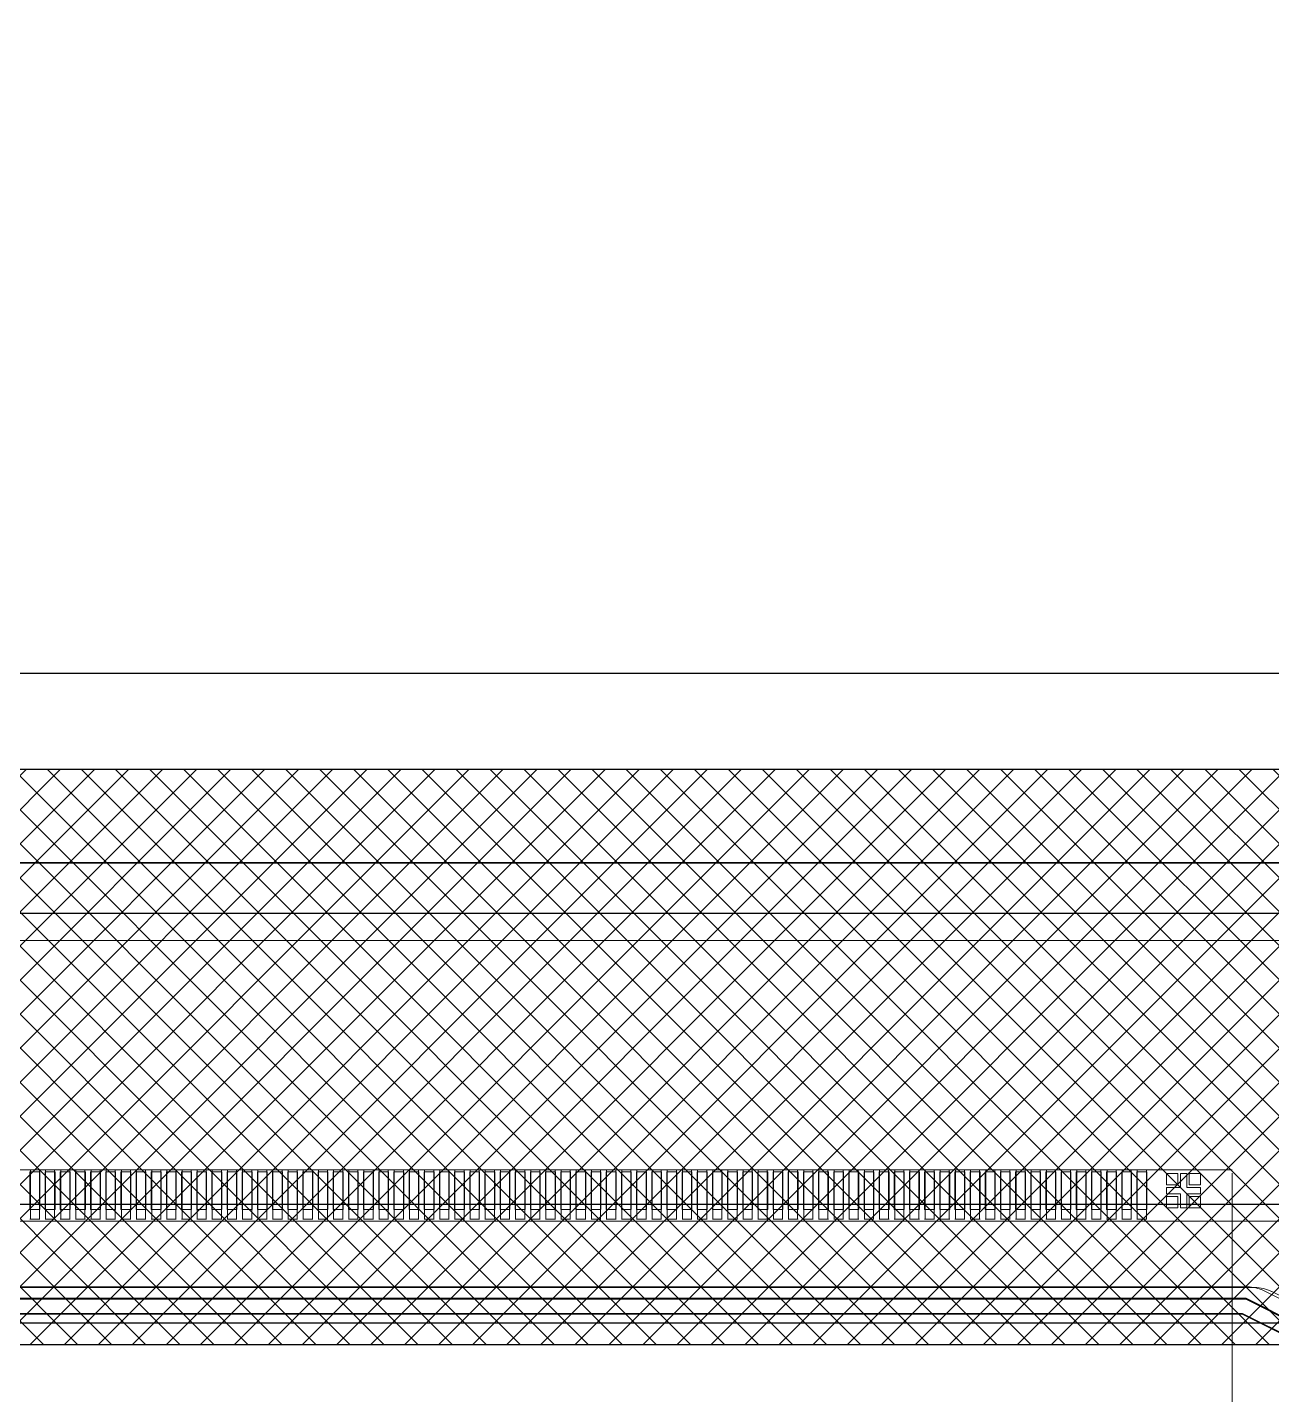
# Model space of a CAD drawing. Header units: millimetres. Extents: x 20850 to 34255, y -4073 to 3090.
# Drawn here: x 22477.63 to 22494.05, y 2459.01 to 2477.04 of the extents above; entities that cross this region are included whole.
import ezdxf

# ---------------------------------------------------------------- set-up
doc = ezdxf.new("R2010")
doc.units = ezdxf.units.MM
doc.header["$LTSCALE"] = 0.2
for name, color, linetype, lineweight in [('DIM（标注）', 3, 'Continuous', 0), ('LCD', 1, 'Continuous', 13), ('标注', 6, 'Continuous', 18), ('胶框', 7, 'Continuous', 5)]:
    doc.layers.add(name, color=color, linetype=linetype, lineweight=lineweight)
doc.layers.add('下铁框', color=5, linetype='Continuous')

# ---------------------------------------------------------------- blocks, each defined once
blk = doc.blocks.new('7')
at = {"layer": '下铁框', "color": 4}
for p, q in [((-3168.582, 1829.306), (-3126.345, 1829.306)), ((-3126.345, 1829.306), (-3125.645, 1828.956)), ((-3168.535, 1829.106), (-3126.392, 1829.106)), ((-3126.392, 1829.106), (-3125.692, 1828.756))]:
    blk.add_line(p, q, dxfattribs=at)
blk = doc.blocks.new('A$C16496DF1')
at = {"layer": '胶框', "color": 7, "lineweight": 0}
for p, q in [((140.71, 20.274), (2.29, 20.274)), ((87.813, 14.68), (45.341, 14.68)), ((88.526, 14.383), (88.037, 14.627))]:
    blk.add_line(p, q, dxfattribs=at)
blk.add_arc((87.813, 14.18), 0.5, 63.4349, 90, dxfattribs=at)
at = {"layer": 'DIM（标注）', "color": 4, "linetype": 'Continuous'}
blk.add_blockref('7', (3214.041, -1814.776), dxfattribs=at)

msp = doc.modelspace()

# ---------------------------------------------------------------- hatches: boundary and pattern name
h = msp.add_hatch()
h.set_pattern_fill('ANSI37', scale=0.1, style=0)
h.set_pattern_definition([(45, (17612.70704, 2031.4034), (-0.224506403, 0.224506403), []), (135, (17612.70704, 2031.4034), (-0.224506403, -0.224506403), [])])
edge = h.paths.add_edge_path()
edge.add_line((22549.0097, 2460.1747), (22549.0097, 2687.6827))
edge.add_arc((22548.4097, 2687.6827), 0.6, 0, 90)
edge.add_line((22548.4097, 2688.2827), (22406.6097, 2688.2827))
edge.add_arc((22406.6097, 2687.6827), 0.6, 90, 180)
edge.add_line((22406.0097, 2687.6827), (22406.0097, 2460.1747))
edge.add_arc((22406.5097, 2460.1747), 0.5, 180, 270)
edge.add_line((22406.5097, 2459.6747), (22548.5097, 2459.6747))
edge.add_arc((22548.5097, 2460.1747), 0.5, 270, 360)
h.paths.add_polyline_path([(22546.0897, 2467.2547), (22408.9297, 2467.2547), (22408.9297, 2686.0007), (22546.0897, 2686.0007)], flags=16)

# ---------------------------------------------------------------- linework, layer by layer
at = {"color": 7, "lineweight": 0}
for p, q in [((22546.5897, 2466.0267), (22408.4297, 2466.0267)), ((22493.7229, 2460.4327), (22451.4507, 2460.4327)), ((22494.4353, 2460.1355), (22493.9465, 2460.3799))]:
    msp.add_line(p, q, dxfattribs=at)
at = {"color": 7, "lineweight": 9}
for p, q in [((22492.8422, 2461.9257), (22492.8422, 2461.7432)), ((22492.8422, 2461.9257), (22492.9272, 2461.9257)), ((22492.8422, 2461.9257), (22492.8422, 2461.7432)), ((22492.8422, 2461.9257), (22492.9272, 2461.9257)), ((22492.9272, 2461.9257), (22492.9272, 2461.7432)), ((22492.9272, 2461.9257), (22492.9272, 2461.7432)), ((22492.6597, 2461.7432), (22492.6597, 2461.6582)), ((22492.6597, 2461.7432), (22492.8422, 2461.7432)), ((22492.6597, 2461.7432), (22492.6597, 2461.6582)), ((22492.6597, 2461.7432), (22492.8422, 2461.7432)), ((22492.9272, 2461.7432), (22493.1097, 2461.7432)), ((22492.9272, 2461.7432), (22493.1097, 2461.7432)), ((22493.1097, 2461.7432), (22493.1097, 2461.6582)), ((22493.1097, 2461.7432), (22493.1097, 2461.6582)), ((22492.6597, 2461.6582), (22492.8422, 2461.6582)), ((22492.6597, 2461.6582), (22492.8422, 2461.6582)), ((22492.8422, 2461.6582), (22492.8422, 2461.4757)), ((22492.8422, 2461.6582), (22492.8422, 2461.4757)), ((22492.9272, 2461.6582), (22492.9272, 2461.4757)), ((22492.9272, 2461.6582), (22493.1097, 2461.6582)), ((22492.9272, 2461.6582), (22492.9272, 2461.4757)), ((22492.9272, 2461.6582), (22493.1097, 2461.6582)), ((22492.8422, 2461.4757), (22492.9272, 2461.4757)), ((22492.8422, 2461.4757), (22492.9272, 2461.4757)), ((22477.6697, 2461.3257), (22477.7997, 2461.3257)), ((22477.6697, 2461.3257), (22477.7997, 2461.3257)), ((22477.8697, 2461.3257), (22477.9997, 2461.3257)), ((22477.8697, 2461.3257), (22477.9997, 2461.3257)), ((22478.0697, 2461.3257), (22478.1997, 2461.3257)), ((22478.0697, 2461.3257), (22478.1997, 2461.3257)), ((22478.2697, 2461.3257), (22478.3997, 2461.3257)), ((22478.2697, 2461.3257), (22478.3997, 2461.3257)), ((22478.4697, 2461.3257), (22478.5997, 2461.3257)), ((22478.4697, 2461.3257), (22478.5997, 2461.3257)), ((22478.6697, 2461.3257), (22478.7997, 2461.3257)), ((22478.6697, 2461.3257), (22478.7997, 2461.3257)), ((22478.8697, 2461.3257), (22478.9997, 2461.3257)), ((22478.8697, 2461.3257), (22478.9997, 2461.3257)), ((22479.0697, 2461.3257), (22479.1997, 2461.3257)), ((22479.0697, 2461.3257), (22479.1997, 2461.3257)), ((22479.2697, 2461.3257), (22479.3997, 2461.3257)), ((22479.2697, 2461.3257), (22479.3997, 2461.3257)), ((22479.4697, 2461.3257), (22479.5997, 2461.3257)), ((22479.4697, 2461.3257), (22479.5997, 2461.3257)), ((22479.6697, 2461.3257), (22479.7997, 2461.3257)), ((22479.6697, 2461.3257), (22479.7997, 2461.3257)), ((22479.8697, 2461.3257), (22479.9997, 2461.3257)), ((22479.8697, 2461.3257), (22479.9997, 2461.3257)), ((22480.0697, 2461.3257), (22480.1997, 2461.3257)), ((22480.0697, 2461.3257), (22480.1997, 2461.3257)), ((22480.2697, 2461.3257), (22480.3997, 2461.3257)), ((22480.2697, 2461.3257), (22480.3997, 2461.3257)), ((22480.4697, 2461.3257), (22480.5997, 2461.3257)), ((22480.4697, 2461.3257), (22480.5997, 2461.3257)), ((22480.6697, 2461.3257), (22480.7997, 2461.3257)), ((22480.6697, 2461.3257), (22480.7997, 2461.3257)), ((22480.8697, 2461.3257), (22480.9997, 2461.3257)), ((22480.8697, 2461.3257), (22480.9997, 2461.3257)), ((22481.0697, 2461.3257), (22481.1997, 2461.3257)), ((22481.0697, 2461.3257), (22481.1997, 2461.3257)), ((22481.2697, 2461.3257), (22481.3997, 2461.3257)), ((22481.2697, 2461.3257), (22481.3997, 2461.3257)), ((22481.4697, 2461.3257), (22481.5997, 2461.3257)), ((22481.4697, 2461.3257), (22481.5997, 2461.3257)), ((22481.6697, 2461.3257), (22481.7997, 2461.3257)), ((22481.6697, 2461.3257), (22481.7997, 2461.3257)), ((22481.8697, 2461.3257), (22481.9997, 2461.3257)), ((22481.8697, 2461.3257), (22481.9997, 2461.3257)), ((22482.0697, 2461.3257), (22482.1997, 2461.3257)), ((22482.0697, 2461.3257), (22482.1997, 2461.3257)), ((22482.2697, 2461.3257), (22482.3997, 2461.3257)), ((22482.2697, 2461.3257), (22482.3997, 2461.3257)), ((22482.4697, 2461.3257), (22482.5997, 2461.3257)), ((22482.4697, 2461.3257), (22482.5997, 2461.3257)), ((22482.6697, 2461.3257), (22482.7997, 2461.3257)), ((22482.6697, 2461.3257), (22482.7997, 2461.3257)), ((22482.8697, 2461.3257), (22482.9997, 2461.3257)), ((22482.8697, 2461.3257), (22482.9997, 2461.3257)), ((22483.0697, 2461.3257), (22483.1997, 2461.3257)), ((22483.0697, 2461.3257), (22483.1997, 2461.3257)), ((22483.2697, 2461.3257), (22483.3997, 2461.3257)), ((22483.2697, 2461.3257), (22483.3997, 2461.3257)), ((22483.4697, 2461.3257), (22483.5997, 2461.3257)), ((22483.4697, 2461.3257), (22483.5997, 2461.3257)), ((22483.6697, 2461.3257), (22483.7997, 2461.3257)), ((22483.6697, 2461.3257), (22483.7997, 2461.3257)), ((22483.8697, 2461.3257), (22483.9997, 2461.3257)), ((22483.8697, 2461.3257), (22483.9997, 2461.3257)), ((22484.0697, 2461.3257), (22484.1997, 2461.3257)), ((22484.0697, 2461.3257), (22484.1997, 2461.3257)), ((22484.2697, 2461.3257), (22484.3997, 2461.3257)), ((22484.2697, 2461.3257), (22484.3997, 2461.3257)), ((22484.4697, 2461.3257), (22484.5997, 2461.3257)), ((22484.4697, 2461.3257), (22484.5997, 2461.3257)), ((22484.6697, 2461.3257), (22484.7997, 2461.3257)), ((22484.6697, 2461.3257), (22484.7997, 2461.3257)), ((22484.8697, 2461.3257), (22484.9997, 2461.3257)), ((22484.8697, 2461.3257), (22484.9997, 2461.3257)), ((22485.0697, 2461.3257), (22485.1997, 2461.3257)), ((22485.0697, 2461.3257), (22485.1997, 2461.3257)), ((22485.2697, 2461.3257), (22485.3997, 2461.3257)), ((22485.2697, 2461.3257), (22485.3997, 2461.3257)), ((22485.4697, 2461.3257), (22485.5997, 2461.3257)), ((22485.4697, 2461.3257), (22485.5997, 2461.3257)), ((22485.6697, 2461.3257), (22485.7997, 2461.3257)), ((22485.6697, 2461.3257), (22485.7997, 2461.3257)), ((22485.8697, 2461.3257), (22485.9997, 2461.3257)), ((22485.8697, 2461.3257), (22485.9997, 2461.3257)), ((22486.0697, 2461.3257), (22486.1997, 2461.3257)), ((22486.0697, 2461.3257), (22486.1997, 2461.3257)), ((22486.2697, 2461.3257), (22486.3997, 2461.3257)), ((22486.2697, 2461.3257), (22486.3997, 2461.3257)), ((22486.4697, 2461.3257), (22486.5997, 2461.3257)), ((22486.4697, 2461.3257), (22486.5997, 2461.3257)), ((22486.6697, 2461.3257), (22486.7997, 2461.3257)), ((22486.6697, 2461.3257), (22486.7997, 2461.3257)), ((22486.8697, 2461.3257), (22486.9997, 2461.3257)), ((22486.8697, 2461.3257), (22486.9997, 2461.3257)), ((22487.0697, 2461.3257), (22487.1997, 2461.3257)), ((22487.0697, 2461.3257), (22487.1997, 2461.3257)), ((22487.2697, 2461.3257), (22487.3997, 2461.3257)), ((22487.2697, 2461.3257), (22487.3997, 2461.3257)), ((22487.4697, 2461.3257), (22487.5997, 2461.3257)), ((22487.4697, 2461.3257), (22487.5997, 2461.3257)), ((22487.6697, 2461.3257), (22487.7997, 2461.3257)), ((22487.6697, 2461.3257), (22487.7997, 2461.3257)), ((22487.8697, 2461.3257), (22487.9997, 2461.3257)), ((22487.8697, 2461.3257), (22487.9997, 2461.3257)), ((22488.0697, 2461.3257), (22488.1997, 2461.3257)), ((22488.0697, 2461.3257), (22488.1997, 2461.3257)), ((22488.2697, 2461.3257), (22488.3997, 2461.3257)), ((22488.2697, 2461.3257), (22488.3997, 2461.3257)), ((22488.4697, 2461.3257), (22488.5997, 2461.3257)), ((22488.4697, 2461.3257), (22488.5997, 2461.3257)), ((22488.6697, 2461.3257), (22488.7997, 2461.3257)), ((22488.6697, 2461.3257), (22488.7997, 2461.3257)), ((22488.8697, 2461.3257), (22488.9997, 2461.3257)), ((22488.8697, 2461.3257), (22488.9997, 2461.3257)), ((22489.0697, 2461.3257), (22489.1997, 2461.3257)), ((22489.0697, 2461.3257), (22489.1997, 2461.3257)), ((22489.2697, 2461.3257), (22489.3997, 2461.3257)), ((22489.2697, 2461.3257), (22489.3997, 2461.3257)), ((22489.4697, 2461.3257), (22489.5997, 2461.3257)), ((22489.4697, 2461.3257), (22489.5997, 2461.3257)), ((22489.6697, 2461.3257), (22489.7997, 2461.3257)), ((22489.6697, 2461.3257), (22489.7997, 2461.3257)), ((22489.8697, 2461.3257), (22489.9997, 2461.3257)), ((22489.8697, 2461.3257), (22489.9997, 2461.3257)), ((22490.0697, 2461.3257), (22490.1997, 2461.3257)), ((22490.0697, 2461.3257), (22490.1997, 2461.3257)), ((22490.2697, 2461.3257), (22490.3997, 2461.3257)), ((22490.2697, 2461.3257), (22490.3997, 2461.3257)), ((22490.4697, 2461.3257), (22490.5997, 2461.3257)), ((22490.4697, 2461.3257), (22490.5997, 2461.3257)), ((22490.6697, 2461.3257), (22490.7997, 2461.3257)), ((22490.6697, 2461.3257), (22490.7997, 2461.3257)), ((22490.8697, 2461.3257), (22490.9997, 2461.3257)), ((22490.8697, 2461.3257), (22490.9997, 2461.3257)), ((22491.0697, 2461.3257), (22491.1997, 2461.3257)), ((22491.0697, 2461.3257), (22491.1997, 2461.3257)), ((22491.2697, 2461.3257), (22491.3997, 2461.3257)), ((22491.2697, 2461.3257), (22491.3997, 2461.3257)), ((22491.4697, 2461.3257), (22491.5997, 2461.3257)), ((22491.4697, 2461.3257), (22491.5997, 2461.3257)), ((22491.6697, 2461.3257), (22491.7997, 2461.3257)), ((22491.6697, 2461.3257), (22491.7997, 2461.3257)), ((22491.8697, 2461.3257), (22491.9997, 2461.3257)), ((22491.8697, 2461.3257), (22491.9997, 2461.3257)), ((22492.0697, 2461.3257), (22492.1997, 2461.3257)), ((22492.0697, 2461.3257), (22492.1997, 2461.3257)), ((22492.2697, 2461.3257), (22492.3997, 2461.3257)), ((22492.2697, 2461.3257), (22492.3997, 2461.3257))]:
    msp.add_line(p, q, dxfattribs=at)
at = {"color": 7}
msp.add_lwpolyline([(22549.0097, 2460.1747), (22549.0097, 2687.6827, 0.4142136), (22548.4097, 2688.2827), (22406.6097, 2688.2827, 0.4142136), (22406.0097, 2687.6827), (22406.0097, 2460.1747, 0.4142136), (22406.5097, 2459.6747), (22548.5097, 2459.6747, 0.4142136)], format="xyb", close=True, dxfattribs=at)
at = {"ltscale": 3}
msp.add_lwpolyline([(22535.4787, 2459.9545), (22416.0769, 2459.9547, 0.1989154), (22415.9355, 2459.8961), (22415.7726, 2459.7332, -0.198915), (22415.714, 2459.6747), (22406.5097, 2459.6747, -0.4142136), (22406.0097, 2460.1747), (22406.0097, 2687.7247, -0.4142136), (22406.5097, 2688.2247), (22548.4097, 2688.2247, -0.4142136), (22548.9097, 2687.7247), (22548.9097, 2460.1747, -0.4142136), (22548.4097, 2459.6747), (22535.9656, 2459.6747, -0.198915), (22535.9071, 2459.7332), (22535.8322, 2459.8081)], format="xyb", dxfattribs=at)
at = {"color": 7}
for points in [[(22407.8297, 2461.5247), (22547.1897, 2461.5247), (22547.1897, 2687.1007), (22407.8297, 2687.1007)], [(22546.0897, 2467.2547), (22408.9297, 2467.2547), (22408.9297, 2686.0007), (22546.0897, 2686.0007)], [(22545.1897, 2468.5247), (22545.1897, 2685.1007), (22409.8297, 2685.1007), (22409.8297, 2468.5247)]]:
    msp.add_lwpolyline(points, close=True, dxfattribs=at)
msp.add_lwpolyline([(22407.8297, 2465.3607), (22547.1897, 2465.3607)], dxfattribs=at)
at = {"color": 7, "lineweight": 0}
msp.add_arc((22493.7229, 2459.9327), 0.5, 63.43495, 90, dxfattribs=at)
at = {"layer": 'LCD', "color": 4, "lineweight": 0}
for p, q in [((22492.8422, 2461.9257), (22492.8422, 2461.7432)), ((22492.8422, 2461.9257), (22492.9272, 2461.9257)), ((22492.8422, 2461.9257), (22492.8422, 2461.7432)), ((22492.8422, 2461.9257), (22492.9272, 2461.9257)), ((22492.9272, 2461.9257), (22492.9272, 2461.7432)), ((22492.9272, 2461.9257), (22492.9272, 2461.7432)), ((22492.8422, 2461.7432), (22492.6597, 2461.7432)), ((22492.6597, 2461.6582), (22492.6597, 2461.7432)), ((22492.8422, 2461.7432), (22492.6597, 2461.7432)), ((22493.1097, 2461.7432), (22492.9272, 2461.7432)), ((22493.1097, 2461.7432), (22492.9272, 2461.7432)), ((22493.1097, 2461.7432), (22493.1097, 2461.6582)), ((22493.1097, 2461.7432), (22493.1097, 2461.6582)), ((22492.8422, 2461.6582), (22492.6597, 2461.6582)), ((22492.8422, 2461.6582), (22492.6597, 2461.6582)), ((22492.8422, 2461.6582), (22492.8422, 2461.4757)), ((22492.8422, 2461.6582), (22492.8422, 2461.4757)), ((22492.9272, 2461.6582), (22492.9272, 2461.4757)), ((22493.1097, 2461.6582), (22492.9272, 2461.6582)), ((22492.9272, 2461.6582), (22492.9272, 2461.4757)), ((22493.1097, 2461.6582), (22492.9272, 2461.6582)), ((22492.9272, 2461.4757), (22492.8422, 2461.4757)), ((22492.9272, 2461.4757), (22492.8422, 2461.4757))]:
    msp.add_line(p, q, dxfattribs=at)
for points in [[(22477.7947, 2461.9757), (22477.6747, 2461.9757), (22477.6747, 2461.3257), (22477.7947, 2461.3257)], [(22477.9947, 2461.9757), (22477.8747, 2461.9757), (22477.8747, 2461.3257), (22477.9947, 2461.3257)], [(22478.1947, 2461.9757), (22478.0747, 2461.9757), (22478.0747, 2461.3257), (22478.1947, 2461.3257)], [(22478.3947, 2461.9757), (22478.2747, 2461.9757), (22478.2747, 2461.3257), (22478.3947, 2461.3257)], [(22478.5947, 2461.9757), (22478.4747, 2461.9757), (22478.4747, 2461.3257), (22478.5947, 2461.3257)], [(22478.7947, 2461.9757), (22478.6747, 2461.9757), (22478.6747, 2461.3257), (22478.7947, 2461.3257)], [(22478.9947, 2461.9757), (22478.8747, 2461.9757), (22478.8747, 2461.3257), (22478.9947, 2461.3257)], [(22479.1947, 2461.9757), (22479.0747, 2461.9757), (22479.0747, 2461.3257), (22479.1947, 2461.3257)], [(22479.3947, 2461.9757), (22479.2747, 2461.9757), (22479.2747, 2461.3257), (22479.3947, 2461.3257)], [(22479.5947, 2461.9757), (22479.4747, 2461.9757), (22479.4747, 2461.3257), (22479.5947, 2461.3257)], [(22479.7947, 2461.9757), (22479.6747, 2461.9757), (22479.6747, 2461.3257), (22479.7947, 2461.3257)], [(22479.9947, 2461.9757), (22479.8747, 2461.9757), (22479.8747, 2461.3257), (22479.9947, 2461.3257)], [(22480.1947, 2461.9757), (22480.0747, 2461.9757), (22480.0747, 2461.3257), (22480.1947, 2461.3257)], [(22480.3947, 2461.9757), (22480.2747, 2461.9757), (22480.2747, 2461.3257), (22480.3947, 2461.3257)], [(22480.5947, 2461.9757), (22480.4747, 2461.9757), (22480.4747, 2461.3257), (22480.5947, 2461.3257)], [(22480.7947, 2461.9757), (22480.6747, 2461.9757), (22480.6747, 2461.3257), (22480.7947, 2461.3257)], [(22480.9947, 2461.9757), (22480.8747, 2461.9757), (22480.8747, 2461.3257), (22480.9947, 2461.3257)], [(22481.1947, 2461.9757), (22481.0747, 2461.9757), (22481.0747, 2461.3257), (22481.1947, 2461.3257)], [(22481.3947, 2461.9757), (22481.2747, 2461.9757), (22481.2747, 2461.3257), (22481.3947, 2461.3257)], [(22481.5947, 2461.9757), (22481.4747, 2461.9757), (22481.4747, 2461.3257), (22481.5947, 2461.3257)], [(22481.7947, 2461.9757), (22481.6747, 2461.9757), (22481.6747, 2461.3257), (22481.7947, 2461.3257)], [(22481.9947, 2461.9757), (22481.8747, 2461.9757), (22481.8747, 2461.3257), (22481.9947, 2461.3257)], [(22482.1947, 2461.9757), (22482.0747, 2461.9757), (22482.0747, 2461.3257), (22482.1947, 2461.3257)], [(22482.3947, 2461.9757), (22482.2747, 2461.9757), (22482.2747, 2461.3257), (22482.3947, 2461.3257)], [(22482.5947, 2461.9757), (22482.4747, 2461.9757), (22482.4747, 2461.3257), (22482.5947, 2461.3257)], [(22482.7947, 2461.9757), (22482.6747, 2461.9757), (22482.6747, 2461.3257), (22482.7947, 2461.3257)], [(22482.9947, 2461.9757), (22482.8747, 2461.9757), (22482.8747, 2461.3257), (22482.9947, 2461.3257)], [(22483.1947, 2461.9757), (22483.0747, 2461.9757), (22483.0747, 2461.3257), (22483.1947, 2461.3257)], [(22483.3947, 2461.9757), (22483.2747, 2461.9757), (22483.2747, 2461.3257), (22483.3947, 2461.3257)], [(22483.5947, 2461.9757), (22483.4747, 2461.9757), (22483.4747, 2461.3257), (22483.5947, 2461.3257)], [(22483.7947, 2461.9757), (22483.6747, 2461.9757), (22483.6747, 2461.3257), (22483.7947, 2461.3257)], [(22483.9947, 2461.9757), (22483.8747, 2461.9757), (22483.8747, 2461.3257), (22483.9947, 2461.3257)], [(22484.1947, 2461.9757), (22484.0747, 2461.9757), (22484.0747, 2461.3257), (22484.1947, 2461.3257)], [(22484.3947, 2461.9757), (22484.2747, 2461.9757), (22484.2747, 2461.3257), (22484.3947, 2461.3257)], [(22484.5947, 2461.9757), (22484.4747, 2461.9757), (22484.4747, 2461.3257), (22484.5947, 2461.3257)], [(22484.7947, 2461.9757), (22484.6747, 2461.9757), (22484.6747, 2461.3257), (22484.7947, 2461.3257)], [(22484.9947, 2461.9757), (22484.8747, 2461.9757), (22484.8747, 2461.3257), (22484.9947, 2461.3257)], [(22485.1947, 2461.9757), (22485.0747, 2461.9757), (22485.0747, 2461.3257), (22485.1947, 2461.3257)], [(22485.3947, 2461.9757), (22485.2747, 2461.9757), (22485.2747, 2461.3257), (22485.3947, 2461.3257)], [(22485.5947, 2461.9757), (22485.4747, 2461.9757), (22485.4747, 2461.3257), (22485.5947, 2461.3257)], [(22485.7947, 2461.9757), (22485.6747, 2461.9757), (22485.6747, 2461.3257), (22485.7947, 2461.3257)], [(22485.9947, 2461.9757), (22485.8747, 2461.9757), (22485.8747, 2461.3257), (22485.9947, 2461.3257)], [(22486.1947, 2461.9757), (22486.0747, 2461.9757), (22486.0747, 2461.3257), (22486.1947, 2461.3257)], [(22486.3947, 2461.9757), (22486.2747, 2461.9757), (22486.2747, 2461.3257), (22486.3947, 2461.3257)], [(22486.5947, 2461.9757), (22486.4747, 2461.9757), (22486.4747, 2461.3257), (22486.5947, 2461.3257)], [(22486.7947, 2461.9757), (22486.6747, 2461.9757), (22486.6747, 2461.3257), (22486.7947, 2461.3257)], [(22486.9947, 2461.9757), (22486.8747, 2461.9757), (22486.8747, 2461.3257), (22486.9947, 2461.3257)], [(22487.1947, 2461.9757), (22487.0747, 2461.9757), (22487.0747, 2461.3257), (22487.1947, 2461.3257)], [(22487.3947, 2461.9757), (22487.2747, 2461.9757), (22487.2747, 2461.3257), (22487.3947, 2461.3257)], [(22487.5947, 2461.9757), (22487.4747, 2461.9757), (22487.4747, 2461.3257), (22487.5947, 2461.3257)], [(22487.7947, 2461.9757), (22487.6747, 2461.9757), (22487.6747, 2461.3257), (22487.7947, 2461.3257)], [(22487.9947, 2461.9757), (22487.8747, 2461.9757), (22487.8747, 2461.3257), (22487.9947, 2461.3257)], [(22488.1947, 2461.9757), (22488.0747, 2461.9757), (22488.0747, 2461.3257), (22488.1947, 2461.3257)], [(22488.3947, 2461.9757), (22488.2747, 2461.9757), (22488.2747, 2461.3257), (22488.3947, 2461.3257)], [(22488.5947, 2461.9757), (22488.4747, 2461.9757), (22488.4747, 2461.3257), (22488.5947, 2461.3257)], [(22488.7947, 2461.9757), (22488.6747, 2461.9757), (22488.6747, 2461.3257), (22488.7947, 2461.3257)], [(22488.9947, 2461.9757), (22488.8747, 2461.9757), (22488.8747, 2461.3257), (22488.9947, 2461.3257)], [(22489.1947, 2461.9757), (22489.0747, 2461.9757), (22489.0747, 2461.3257), (22489.1947, 2461.3257)], [(22489.3947, 2461.9757), (22489.2747, 2461.9757), (22489.2747, 2461.3257), (22489.3947, 2461.3257)], [(22489.5947, 2461.9757), (22489.4747, 2461.9757), (22489.4747, 2461.3257), (22489.5947, 2461.3257)], [(22489.7947, 2461.9757), (22489.6747, 2461.9757), (22489.6747, 2461.3257), (22489.7947, 2461.3257)], [(22489.9947, 2461.9757), (22489.8747, 2461.9757), (22489.8747, 2461.3257), (22489.9947, 2461.3257)], [(22490.1947, 2461.9757), (22490.0747, 2461.9757), (22490.0747, 2461.3257), (22490.1947, 2461.3257)], [(22490.3947, 2461.9757), (22490.2747, 2461.9757), (22490.2747, 2461.3257), (22490.3947, 2461.3257)], [(22490.5947, 2461.9757), (22490.4747, 2461.9757), (22490.4747, 2461.3257), (22490.5947, 2461.3257)], [(22490.7947, 2461.9757), (22490.6747, 2461.9757), (22490.6747, 2461.3257), (22490.7947, 2461.3257)], [(22490.9947, 2461.9757), (22490.8747, 2461.9757), (22490.8747, 2461.3257), (22490.9947, 2461.3257)], [(22491.1947, 2461.9757), (22491.0747, 2461.9757), (22491.0747, 2461.3257), (22491.1947, 2461.3257)], [(22491.3947, 2461.9757), (22491.2747, 2461.9757), (22491.2747, 2461.3257), (22491.3947, 2461.3257)], [(22491.5947, 2461.9757), (22491.4747, 2461.9757), (22491.4747, 2461.3257), (22491.5947, 2461.3257)], [(22491.7947, 2461.9757), (22491.6747, 2461.9757), (22491.6747, 2461.3257), (22491.7947, 2461.3257)], [(22491.9947, 2461.9757), (22491.8747, 2461.9757), (22491.8747, 2461.3257), (22491.9947, 2461.3257)], [(22492.1947, 2461.9757), (22492.0747, 2461.9757), (22492.0747, 2461.3257), (22492.1947, 2461.3257)], [(22492.3947, 2461.9757), (22492.2747, 2461.9757), (22492.2747, 2461.3257), (22492.3947, 2461.3257)]]:
    msp.add_lwpolyline(points, close=True, dxfattribs=at)
at = {"layer": '标注', "color": 1}
for p, q in [((22461.9431, 2461.9757), (22493.5263, 2461.9757)), ((22493.5263, 2457.9361), (22493.5263, 2461.9304))]:
    msp.add_line(p, q, dxfattribs=at)
at = {"layer": '标注', "color": 6}
for points in [[(22407.6297, 2687.1007), (22547.3897, 2687.1007), (22547.3897, 2461.3007), (22407.6297, 2461.3007)], [(22407.6297, 2687.1007), (22547.3897, 2687.1007), (22547.3897, 2465.0007), (22407.6297, 2465.0007)], [(22407.6297, 2687.1007), (22547.3897, 2687.1007), (22547.3897, 2461.3007), (22407.6297, 2461.3007)], [(22407.6297, 2687.1007), (22547.3897, 2687.1007), (22547.3897, 2465.0007), (22407.6297, 2465.0007)], [(22409.8297, 2685.1007), (22545.1897, 2685.1007), (22545.1897, 2468.5247), (22409.8297, 2468.5247)], [(22409.8297, 2685.1007), (22545.1897, 2685.1007), (22545.1897, 2468.5247), (22409.8297, 2468.5247)]]:
    msp.add_lwpolyline(points, close=True, dxfattribs=at)
at = {"layer": '标注', "color": 1}
for points in [[(22477.6697, 2461.9507), (22477.7997, 2461.9507), (22477.7997, 2461.4507), (22477.6697, 2461.4507)], [(22477.8697, 2461.9507), (22477.9997, 2461.9507), (22477.9997, 2461.4507), (22477.8697, 2461.4507)], [(22478.0697, 2461.9507), (22478.1997, 2461.9507), (22478.1997, 2461.4507), (22478.0697, 2461.4507)], [(22478.2697, 2461.9507), (22478.3997, 2461.9507), (22478.3997, 2461.4507), (22478.2697, 2461.4507)], [(22478.4697, 2461.9507), (22478.5997, 2461.9507), (22478.5997, 2461.4507), (22478.4697, 2461.4507)], [(22478.6697, 2461.9507), (22478.7997, 2461.9507), (22478.7997, 2461.4507), (22478.6697, 2461.4507)], [(22478.8697, 2461.9507), (22478.9997, 2461.9507), (22478.9997, 2461.4507), (22478.8697, 2461.4507)], [(22479.0697, 2461.9507), (22479.1997, 2461.9507), (22479.1997, 2461.4507), (22479.0697, 2461.4507)], [(22479.2697, 2461.9507), (22479.3997, 2461.9507), (22479.3997, 2461.4507), (22479.2697, 2461.4507)], [(22479.4697, 2461.9507), (22479.5997, 2461.9507), (22479.5997, 2461.4507), (22479.4697, 2461.4507)], [(22479.6697, 2461.9507), (22479.7997, 2461.9507), (22479.7997, 2461.4507), (22479.6697, 2461.4507)], [(22479.8697, 2461.9507), (22479.9997, 2461.9507), (22479.9997, 2461.4507), (22479.8697, 2461.4507)], [(22480.0697, 2461.9507), (22480.1997, 2461.9507), (22480.1997, 2461.4507), (22480.0697, 2461.4507)], [(22480.2697, 2461.9507), (22480.3997, 2461.9507), (22480.3997, 2461.4507), (22480.2697, 2461.4507)], [(22480.4697, 2461.9507), (22480.5997, 2461.9507), (22480.5997, 2461.4507), (22480.4697, 2461.4507)], [(22480.6697, 2461.9507), (22480.7997, 2461.9507), (22480.7997, 2461.4507), (22480.6697, 2461.4507)], [(22480.8697, 2461.9507), (22480.9997, 2461.9507), (22480.9997, 2461.4507), (22480.8697, 2461.4507)], [(22481.0697, 2461.9507), (22481.1997, 2461.9507), (22481.1997, 2461.4507), (22481.0697, 2461.4507)], [(22481.2697, 2461.9507), (22481.3997, 2461.9507), (22481.3997, 2461.4507), (22481.2697, 2461.4507)], [(22481.4697, 2461.9507), (22481.5997, 2461.9507), (22481.5997, 2461.4507), (22481.4697, 2461.4507)], [(22481.6697, 2461.9507), (22481.7997, 2461.9507), (22481.7997, 2461.4507), (22481.6697, 2461.4507)], [(22481.8697, 2461.9507), (22481.9997, 2461.9507), (22481.9997, 2461.4507), (22481.8697, 2461.4507)], [(22482.0697, 2461.9507), (22482.1997, 2461.9507), (22482.1997, 2461.4507), (22482.0697, 2461.4507)], [(22482.2697, 2461.9507), (22482.3997, 2461.9507), (22482.3997, 2461.4507), (22482.2697, 2461.4507)], [(22482.4697, 2461.9507), (22482.5997, 2461.9507), (22482.5997, 2461.4507), (22482.4697, 2461.4507)], [(22482.6697, 2461.9507), (22482.7997, 2461.9507), (22482.7997, 2461.4507), (22482.6697, 2461.4507)], [(22482.8697, 2461.9507), (22482.9997, 2461.9507), (22482.9997, 2461.4507), (22482.8697, 2461.4507)], [(22483.0697, 2461.9507), (22483.1997, 2461.9507), (22483.1997, 2461.4507), (22483.0697, 2461.4507)], [(22483.2697, 2461.9507), (22483.3997, 2461.9507), (22483.3997, 2461.4507), (22483.2697, 2461.4507)], [(22483.4697, 2461.9507), (22483.5997, 2461.9507), (22483.5997, 2461.4507), (22483.4697, 2461.4507)], [(22483.6697, 2461.9507), (22483.7997, 2461.9507), (22483.7997, 2461.4507), (22483.6697, 2461.4507)], [(22483.8697, 2461.9507), (22483.9997, 2461.9507), (22483.9997, 2461.4507), (22483.8697, 2461.4507)], [(22484.0697, 2461.9507), (22484.1997, 2461.9507), (22484.1997, 2461.4507), (22484.0697, 2461.4507)], [(22484.2697, 2461.9507), (22484.3997, 2461.9507), (22484.3997, 2461.4507), (22484.2697, 2461.4507)], [(22484.4697, 2461.9507), (22484.5997, 2461.9507), (22484.5997, 2461.4507), (22484.4697, 2461.4507)], [(22484.6697, 2461.9507), (22484.7997, 2461.9507), (22484.7997, 2461.4507), (22484.6697, 2461.4507)], [(22484.8697, 2461.9507), (22484.9997, 2461.9507), (22484.9997, 2461.4507), (22484.8697, 2461.4507)], [(22485.0697, 2461.9507), (22485.1997, 2461.9507), (22485.1997, 2461.4507), (22485.0697, 2461.4507)], [(22485.2697, 2461.9507), (22485.3997, 2461.9507), (22485.3997, 2461.4507), (22485.2697, 2461.4507)], [(22485.4697, 2461.9507), (22485.5997, 2461.9507), (22485.5997, 2461.4507), (22485.4697, 2461.4507)], [(22485.6697, 2461.9507), (22485.7997, 2461.9507), (22485.7997, 2461.4507), (22485.6697, 2461.4507)], [(22485.8697, 2461.9507), (22485.9997, 2461.9507), (22485.9997, 2461.4507), (22485.8697, 2461.4507)], [(22486.0697, 2461.9507), (22486.1997, 2461.9507), (22486.1997, 2461.4507), (22486.0697, 2461.4507)], [(22486.2697, 2461.9507), (22486.3997, 2461.9507), (22486.3997, 2461.4507), (22486.2697, 2461.4507)], [(22486.4697, 2461.9507), (22486.5997, 2461.9507), (22486.5997, 2461.4507), (22486.4697, 2461.4507)], [(22486.6697, 2461.9507), (22486.7997, 2461.9507), (22486.7997, 2461.4507), (22486.6697, 2461.4507)], [(22486.8697, 2461.9507), (22486.9997, 2461.9507), (22486.9997, 2461.4507), (22486.8697, 2461.4507)], [(22487.0697, 2461.9507), (22487.1997, 2461.9507), (22487.1997, 2461.4507), (22487.0697, 2461.4507)], [(22487.2697, 2461.9507), (22487.3997, 2461.9507), (22487.3997, 2461.4507), (22487.2697, 2461.4507)], [(22487.4697, 2461.9507), (22487.5997, 2461.9507), (22487.5997, 2461.4507), (22487.4697, 2461.4507)], [(22487.6697, 2461.9507), (22487.7997, 2461.9507), (22487.7997, 2461.4507), (22487.6697, 2461.4507)], [(22487.8697, 2461.9507), (22487.9997, 2461.9507), (22487.9997, 2461.4507), (22487.8697, 2461.4507)], [(22488.0697, 2461.9507), (22488.1997, 2461.9507), (22488.1997, 2461.4507), (22488.0697, 2461.4507)], [(22488.2697, 2461.9507), (22488.3997, 2461.9507), (22488.3997, 2461.4507), (22488.2697, 2461.4507)], [(22488.4697, 2461.9507), (22488.5997, 2461.9507), (22488.5997, 2461.4507), (22488.4697, 2461.4507)], [(22488.6697, 2461.9507), (22488.7997, 2461.9507), (22488.7997, 2461.4507), (22488.6697, 2461.4507)], [(22488.8697, 2461.9507), (22488.9997, 2461.9507), (22488.9997, 2461.4507), (22488.8697, 2461.4507)], [(22489.0697, 2461.9507), (22489.1997, 2461.9507), (22489.1997, 2461.4507), (22489.0697, 2461.4507)], [(22489.2697, 2461.9507), (22489.3997, 2461.9507), (22489.3997, 2461.4507), (22489.2697, 2461.4507)], [(22489.4697, 2461.9507), (22489.5997, 2461.9507), (22489.5997, 2461.4507), (22489.4697, 2461.4507)], [(22489.6697, 2461.9507), (22489.7997, 2461.9507), (22489.7997, 2461.4507), (22489.6697, 2461.4507)], [(22489.8697, 2461.9507), (22489.9997, 2461.9507), (22489.9997, 2461.4507), (22489.8697, 2461.4507)], [(22490.0697, 2461.9507), (22490.1997, 2461.9507), (22490.1997, 2461.4507), (22490.0697, 2461.4507)], [(22490.2697, 2461.9507), (22490.3997, 2461.9507), (22490.3997, 2461.4507), (22490.2697, 2461.4507)], [(22490.4697, 2461.9507), (22490.5997, 2461.9507), (22490.5997, 2461.4507), (22490.4697, 2461.4507)], [(22490.6697, 2461.9507), (22490.7997, 2461.9507), (22490.7997, 2461.4507), (22490.6697, 2461.4507)], [(22490.8697, 2461.9507), (22490.9997, 2461.9507), (22490.9997, 2461.4507), (22490.8697, 2461.4507)], [(22491.0697, 2461.9507), (22491.1997, 2461.9507), (22491.1997, 2461.4507), (22491.0697, 2461.4507)], [(22491.2697, 2461.9507), (22491.3997, 2461.9507), (22491.3997, 2461.4507), (22491.2697, 2461.4507)], [(22491.4697, 2461.9507), (22491.5997, 2461.9507), (22491.5997, 2461.4507), (22491.4697, 2461.4507)], [(22491.6697, 2461.9507), (22491.7997, 2461.9507), (22491.7997, 2461.4507), (22491.6697, 2461.4507)], [(22491.8697, 2461.9507), (22491.9997, 2461.9507), (22491.9997, 2461.4507), (22491.8697, 2461.4507)], [(22492.0697, 2461.9507), (22492.1997, 2461.9507), (22492.1997, 2461.4507), (22492.0697, 2461.4507)], [(22492.2697, 2461.9507), (22492.3997, 2461.9507), (22492.3997, 2461.4507), (22492.2697, 2461.4507)], [(22492.6597, 2461.9257), (22492.8097, 2461.9257), (22492.8097, 2461.7757), (22492.6597, 2461.7757)], [(22493.1097, 2461.9257), (22492.9597, 2461.9257), (22492.9597, 2461.7757), (22493.1097, 2461.7757)], [(22492.6597, 2461.4757), (22492.8097, 2461.4757), (22492.8097, 2461.6257), (22492.6597, 2461.6257)], [(22493.1097, 2461.4757), (22492.9597, 2461.4757), (22492.9597, 2461.6257), (22493.1097, 2461.6257)]]:
    msp.add_lwpolyline(points, close=True, dxfattribs=at)

# ---------------------------------------------------------------- block references
at = {"color": 7, "linetype": 'Continuous'}
msp.add_blockref('7', (25620.0504, 630.9771), dxfattribs=at)
at = {"layer": '标注', "color": 1}
msp.add_blockref('A$C16496DF1', (22406.0097, 2445.7449), dxfattribs=at)

doc.saveas('drawing.dxf')
